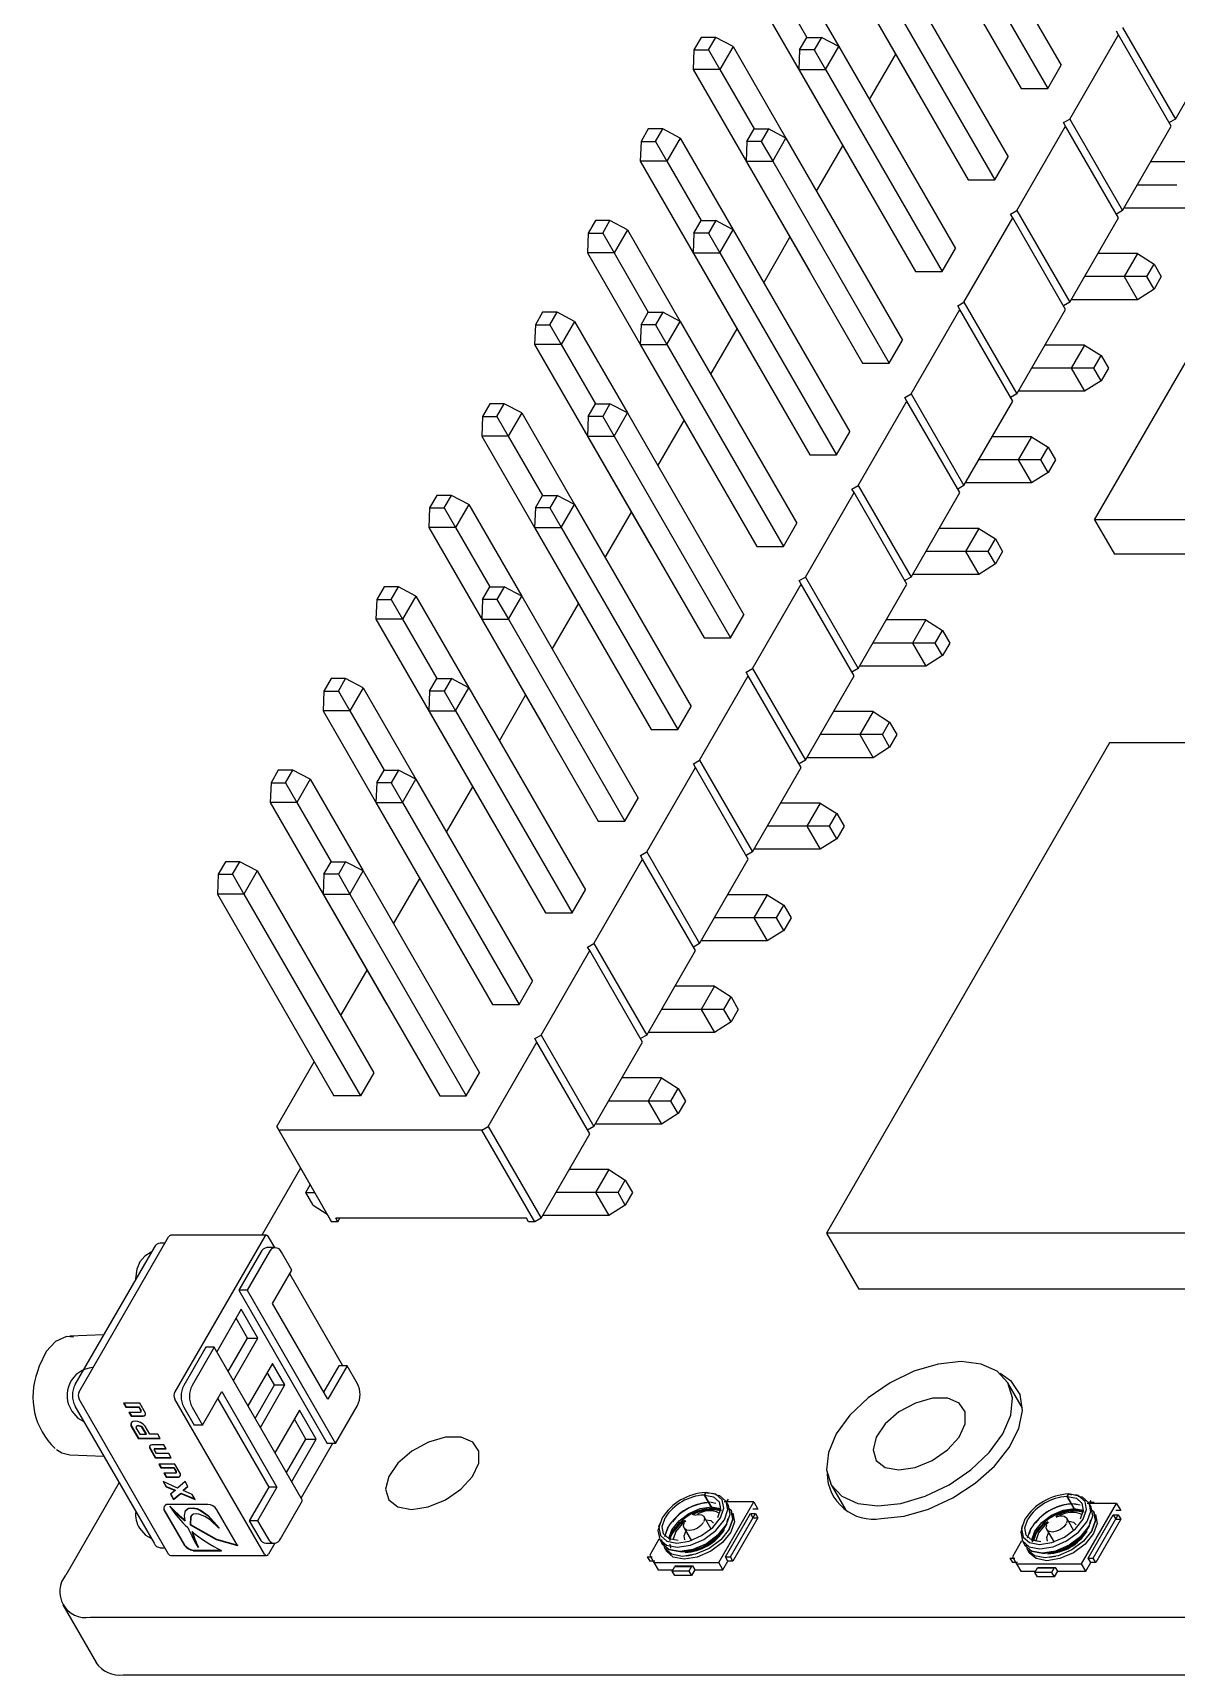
# Model space of a CAD drawing. Header units: millimetres. Extents: x 2 to 1109, y 2 to 430.
# Drawn here: x 425.06 to 447.48, y 137.77 to 169.97 of the extents above; entities that cross this region are included whole.
import ezdxf

# ---------------------------------------------------------------- set-up
doc = ezdxf.new("R2010")
doc.units = ezdxf.units.MM
doc.header["$LTSCALE"] = 0.5
doc.layers.add('几何体', color=7, linetype='Continuous')

msp = doc.modelspace()

# ---------------------------------------------------------------- linework, layer by layer
at = {"layer": '几何体'}
for p, q in [((442.943, 173.296), (445.229, 169.336)), ((440.085, 172.844), (442.371, 168.884)), ((442.159, 172.844), (444.445, 168.884)), ((442.681, 172.844), (444.967, 168.884)), ((439.832, 171.5), (440.869, 169.704)), ((441.906, 171.5), (444.192, 167.54)), ((439.048, 171.048), (441.334, 167.088)), ((439.571, 171.048), (440.242, 169.884)), ((441.122, 171.048), (443.408, 167.088)), ((441.645, 171.048), (443.931, 167.088)), ((446.433, 170.079), (447.47, 168.283)), ((438.169, 169.884), (438.026, 169.637)), ((438.453, 169.884), (438.169, 169.884)), ((438.311, 169.637), (438.453, 169.884)), ((438.795, 169.704), (438.453, 169.884)), ((440.1, 169.637), (440.243, 169.884)), ((440.243, 169.884), (440.527, 169.884)), ((440.527, 169.884), (440.385, 169.637)), ((440.869, 169.704), (440.527, 169.884)), ((445.396, 168.283), (446.351, 169.937)), ((446.351, 169.937), (446.311, 170.008)), ((447.388, 168.141), (446.351, 169.937)), ((447.47, 168.283), (448.425, 169.937)), ((438.026, 169.637), (438.011, 169.251)), ((438.026, 169.637), (438.311, 169.637)), ((438.311, 169.637), (438.534, 169.251)), ((438.795, 169.704), (438.534, 169.251)), ((438.795, 169.704), (439.832, 167.908)), ((440.1, 169.637), (440.085, 169.251)), ((440.385, 169.637), (440.1, 169.637)), ((440.385, 169.637), (440.608, 169.251)), ((440.608, 169.251), (440.869, 169.704)), ((440.869, 169.704), (443.155, 165.744)), ((441.469, 168.665), (441.983, 169.556)), ((445.885, 160.421), (451.191, 169.614)), ((438.534, 169.251), (438.011, 169.251)), ((438.011, 169.251), (440.297, 165.292)), ((438.534, 169.251), (439.206, 168.088)), ((440.085, 169.251), (442.371, 165.292)), ((440.085, 169.251), (440.608, 169.251)), ((440.608, 169.251), (442.894, 165.292)), ((444.967, 168.884), (445.229, 169.336)), ((442.371, 168.884), (442.371, 168.884)), ((444.445, 168.884), (444.967, 168.884)), ((444.359, 166.487), (445.315, 168.141)), ((445.274, 168.212), (445.396, 168.283)), ((445.315, 168.141), (445.274, 168.212)), ((446.351, 166.345), (445.315, 168.141)), ((445.396, 168.283), (446.433, 166.487)), ((446.433, 166.487), (447.388, 168.141)), ((447.47, 168.283), (447.347, 168.212)), ((436.989, 167.841), (436.974, 167.455)), ((437.132, 168.088), (436.989, 167.841)), ((436.989, 167.841), (437.274, 167.841)), ((437.417, 168.088), (437.132, 168.088)), ((437.274, 167.841), (437.417, 168.088)), ((437.274, 167.841), (437.497, 167.455)), ((437.758, 167.908), (437.417, 168.088)), ((437.758, 167.908), (437.497, 167.455)), ((437.758, 167.908), (438.795, 166.112)), ((439.063, 167.841), (439.048, 167.455)), ((439.063, 167.841), (439.206, 168.088)), ((439.348, 167.841), (439.063, 167.841)), ((439.206, 168.088), (439.491, 168.088)), ((439.491, 168.088), (439.348, 167.841)), ((439.348, 167.841), (439.571, 167.455)), ((439.832, 167.908), (439.491, 168.088)), ((439.571, 167.455), (439.832, 167.908)), ((439.832, 167.908), (442.118, 163.948)), ((437.497, 167.455), (436.974, 167.455)), ((436.974, 167.455), (439.26, 163.496)), ((437.497, 167.455), (438.169, 166.292)), ((439.048, 167.455), (441.334, 163.496)), ((439.048, 167.455), (439.571, 167.455)), ((439.571, 167.455), (441.857, 163.496)), ((440.432, 166.869), (440.946, 167.76)), ((443.931, 167.088), (444.192, 167.54)), ((447.76, 167.441), (446.984, 167.441)), ((441.334, 167.088), (441.334, 167.088)), ((443.408, 167.088), (443.931, 167.088)), ((447.499, 166.989), (446.723, 166.989)), ((444.237, 166.416), (444.359, 166.487)), ((444.359, 166.487), (445.396, 164.691)), ((446.433, 166.487), (446.311, 166.416)), ((447.76, 166.536), (446.462, 166.536)), ((436.095, 166.292), (435.953, 166.045)), ((436.38, 166.292), (436.095, 166.292)), ((436.237, 166.045), (436.38, 166.292)), ((436.721, 166.112), (436.38, 166.292)), ((438.027, 166.045), (438.169, 166.292)), ((438.169, 166.292), (438.454, 166.292)), ((438.454, 166.292), (438.311, 166.045)), ((438.795, 166.112), (438.454, 166.292)), ((443.322, 164.691), (444.278, 166.345)), ((444.278, 166.345), (444.237, 166.416)), ((445.315, 164.549), (444.278, 166.345)), ((445.396, 164.691), (446.351, 166.345)), ((435.953, 166.045), (435.938, 165.659)), ((435.953, 166.045), (436.237, 166.045)), ((436.237, 166.045), (436.46, 165.659)), ((436.721, 166.112), (436.46, 165.659)), ((436.721, 166.112), (437.758, 164.316)), ((438.027, 166.045), (438.012, 165.659)), ((438.311, 166.045), (438.027, 166.045)), ((438.311, 166.045), (438.534, 165.659)), ((438.534, 165.659), (438.795, 166.112)), ((438.795, 166.112), (441.081, 162.152)), ((439.395, 165.073), (439.909, 165.964)), ((436.46, 165.659), (435.938, 165.659)), ((435.938, 165.659), (438.223, 161.7)), ((436.46, 165.659), (437.132, 164.496)), ((438.012, 165.659), (440.297, 161.7)), ((438.012, 165.659), (438.534, 165.659)), ((438.534, 165.659), (440.82, 161.7)), ((442.894, 165.292), (443.155, 165.744)), ((446.723, 165.645), (445.947, 165.645)), ((446.723, 165.645), (446.462, 165.193)), ((446.723, 165.645), (447.05, 165.439)), ((440.297, 165.292), (440.297, 165.292)), ((442.371, 165.292), (442.894, 165.292)), ((446.907, 165.193), (447.05, 165.439)), ((447.05, 165.439), (447.192, 165.193)), ((446.462, 165.193), (445.686, 165.193)), ((446.462, 165.193), (446.723, 164.74)), ((446.907, 165.193), (446.462, 165.193)), ((447.05, 164.946), (446.723, 164.74)), ((447.05, 164.946), (446.907, 165.193)), ((447.192, 165.193), (447.05, 164.946)), ((443.2, 164.62), (443.322, 164.691)), ((443.241, 164.549), (443.2, 164.62)), ((443.322, 164.691), (444.359, 162.895)), ((445.396, 164.691), (445.274, 164.62)), ((446.723, 164.74), (445.425, 164.74)), ((434.916, 164.249), (434.901, 163.863)), ((435.058, 164.496), (434.916, 164.249)), ((434.916, 164.249), (435.201, 164.249)), ((435.343, 164.496), (435.058, 164.496)), ((435.201, 164.249), (435.343, 164.496)), ((435.201, 164.249), (435.423, 163.863)), ((435.685, 164.316), (435.343, 164.496)), ((435.685, 164.316), (435.423, 163.863)), ((435.685, 164.316), (436.721, 162.52)), ((436.99, 164.249), (436.975, 163.863)), ((436.99, 164.249), (437.132, 164.496)), ((437.275, 164.249), (436.99, 164.249)), ((437.132, 164.496), (437.417, 164.496)), ((437.417, 164.496), (437.275, 164.249)), ((437.275, 164.249), (437.497, 163.863)), ((437.759, 164.316), (437.417, 164.496)), ((437.497, 163.863), (437.759, 164.316)), ((437.759, 164.316), (440.044, 160.356)), ((442.286, 162.895), (443.241, 164.549)), ((444.278, 162.753), (443.241, 164.549)), ((444.359, 162.895), (445.315, 164.549)), ((438.358, 163.277), (438.872, 164.167)), ((441.857, 163.496), (442.118, 163.948)), ((435.423, 163.863), (434.901, 163.863)), ((434.901, 163.863), (437.187, 159.904)), ((435.423, 163.863), (436.095, 162.699)), ((436.975, 163.863), (439.261, 159.904)), ((436.975, 163.863), (437.497, 163.863)), ((437.497, 163.863), (439.783, 159.904)), ((445.686, 163.849), (444.91, 163.849)), ((445.686, 163.849), (445.425, 163.397)), ((445.686, 163.849), (446.013, 163.643)), ((445.87, 163.397), (446.013, 163.643)), ((446.013, 163.643), (446.155, 163.397)), ((439.261, 163.496), (439.26, 163.496)), ((441.334, 163.496), (441.857, 163.496)), ((445.425, 163.397), (444.649, 163.397)), ((445.425, 163.397), (445.686, 162.944)), ((445.87, 163.397), (445.425, 163.397)), ((446.013, 163.15), (445.87, 163.397)), ((446.155, 163.397), (446.013, 163.15)), ((445.686, 162.944), (444.388, 162.944)), ((446.013, 163.15), (445.686, 162.944)), ((434.021, 162.7), (433.879, 162.453)), ((434.306, 162.7), (434.021, 162.7)), ((434.164, 162.453), (434.306, 162.7)), ((434.648, 162.52), (434.306, 162.7)), ((435.953, 162.453), (436.095, 162.7)), ((436.095, 162.7), (436.38, 162.7)), ((436.38, 162.7), (436.238, 162.453)), ((436.722, 162.52), (436.38, 162.7)), ((441.249, 161.099), (442.204, 162.753)), ((442.163, 162.824), (442.286, 162.895)), ((442.204, 162.753), (442.163, 162.824)), ((443.241, 160.957), (442.204, 162.753)), ((442.286, 162.895), (443.322, 161.099)), ((443.322, 161.099), (444.278, 162.753)), ((444.359, 162.895), (444.237, 162.824)), ((433.879, 162.453), (433.864, 162.067)), ((433.879, 162.453), (434.164, 162.453)), ((434.164, 162.453), (434.386, 162.067)), ((434.648, 162.52), (434.386, 162.067)), ((434.648, 162.52), (435.684, 160.724)), ((435.953, 162.453), (435.938, 162.067)), ((436.238, 162.453), (435.953, 162.453)), ((436.238, 162.453), (436.46, 162.067)), ((436.46, 162.067), (436.722, 162.52)), ((436.722, 162.52), (439.008, 158.56)), ((437.321, 161.481), (437.836, 162.371)), ((434.386, 162.067), (433.864, 162.067)), ((433.864, 162.067), (436.15, 158.107)), ((434.386, 162.067), (435.058, 160.903)), ((435.938, 162.067), (438.224, 158.107)), ((435.938, 162.067), (436.46, 162.067)), ((436.46, 162.067), (438.746, 158.107)), ((440.82, 161.7), (441.081, 162.152)), ((444.649, 162.053), (443.874, 162.053)), ((444.649, 162.053), (444.388, 161.601)), ((444.649, 162.053), (444.976, 161.847)), ((438.224, 161.7), (438.223, 161.7)), ((440.297, 161.7), (440.82, 161.7)), ((444.833, 161.601), (444.976, 161.847)), ((444.976, 161.847), (445.118, 161.601)), ((444.388, 161.601), (443.612, 161.601)), ((444.388, 161.601), (444.649, 161.148)), ((444.833, 161.601), (444.388, 161.601)), ((444.976, 161.354), (444.649, 161.148)), ((444.976, 161.354), (444.833, 161.601)), ((445.118, 161.601), (444.976, 161.354)), ((441.126, 161.028), (441.249, 161.099)), ((441.167, 160.957), (441.126, 161.028)), ((441.249, 161.099), (442.286, 159.302)), ((443.322, 161.099), (443.2, 161.028)), ((444.649, 161.148), (443.351, 161.148)), ((432.984, 160.904), (432.842, 160.657)), ((433.269, 160.904), (432.984, 160.904)), ((433.127, 160.657), (433.269, 160.904)), ((433.611, 160.724), (433.269, 160.904)), ((433.611, 160.724), (433.35, 160.271)), ((433.611, 160.724), (434.648, 158.928)), ((434.916, 160.657), (435.058, 160.904)), ((435.058, 160.904), (435.343, 160.904)), ((435.343, 160.904), (435.201, 160.657)), ((435.685, 160.724), (435.343, 160.904)), ((435.424, 160.271), (435.685, 160.724)), ((435.685, 160.724), (437.971, 156.764)), ((440.212, 159.302), (441.167, 160.957)), ((442.204, 159.161), (441.167, 160.957)), ((442.286, 159.302), (443.241, 160.957)), ((432.842, 160.657), (432.827, 160.271)), ((432.842, 160.657), (433.127, 160.657)), ((433.127, 160.657), (433.35, 160.271)), ((434.916, 160.657), (434.901, 160.271)), ((435.201, 160.657), (434.916, 160.657)), ((435.201, 160.657), (435.424, 160.271)), ((436.285, 159.685), (436.799, 160.575)), ((455.275, 160.421), (445.885, 160.421)), ((445.885, 160.421), (446.273, 159.749)), ((433.35, 160.271), (432.827, 160.271)), ((432.827, 160.271), (435.113, 156.311)), ((433.35, 160.271), (434.021, 159.107)), ((434.901, 160.271), (437.187, 156.311)), ((434.901, 160.271), (435.424, 160.271)), ((435.424, 160.271), (437.71, 156.311)), ((439.783, 159.904), (440.044, 160.356)), ((443.612, 160.257), (442.837, 160.257)), ((443.612, 160.257), (443.351, 159.805)), ((443.612, 160.257), (443.939, 160.051)), ((443.797, 159.805), (443.939, 160.051)), ((443.939, 160.051), (444.081, 159.805)), ((437.187, 159.904), (437.187, 159.904)), ((439.261, 159.904), (439.783, 159.904)), ((443.351, 159.805), (442.575, 159.805)), ((443.351, 159.805), (443.612, 159.352)), ((443.797, 159.805), (443.351, 159.805)), ((443.939, 159.558), (443.797, 159.805)), ((444.081, 159.805), (443.939, 159.558)), ((455.663, 159.749), (446.273, 159.749)), ((443.939, 159.558), (443.612, 159.352)), ((431.948, 159.108), (431.805, 158.861)), ((432.232, 159.108), (431.948, 159.108)), ((432.09, 158.861), (432.232, 159.108)), ((432.574, 158.928), (432.232, 159.108)), ((433.879, 158.861), (434.022, 159.108)), ((434.022, 159.108), (434.306, 159.108)), ((434.306, 159.108), (434.164, 158.861)), ((434.648, 158.928), (434.306, 159.108)), ((439.175, 157.506), (440.13, 159.161)), ((440.089, 159.232), (440.212, 159.302)), ((440.13, 159.161), (440.089, 159.232)), ((441.167, 157.365), (440.13, 159.161)), ((440.212, 159.302), (441.249, 157.506)), ((441.249, 157.506), (442.204, 159.161)), ((442.286, 159.302), (442.163, 159.232)), ((443.612, 159.352), (442.314, 159.352)), ((431.805, 158.861), (431.79, 158.475)), ((431.805, 158.861), (432.09, 158.861)), ((432.09, 158.861), (432.313, 158.475)), ((432.574, 158.928), (432.313, 158.475)), ((432.574, 158.928), (433.611, 157.132)), ((433.879, 158.861), (433.864, 158.475)), ((434.164, 158.861), (433.879, 158.861)), ((434.164, 158.861), (434.387, 158.475)), ((434.387, 158.475), (434.648, 158.928)), ((434.648, 158.928), (436.934, 154.968)), ((435.248, 157.889), (435.762, 158.779)), ((432.313, 158.475), (431.79, 158.475)), ((431.79, 158.475), (434.076, 154.515)), ((432.313, 158.475), (432.985, 157.311)), ((433.864, 158.475), (436.15, 154.515)), ((433.864, 158.475), (434.387, 158.475)), ((434.387, 158.475), (436.673, 154.515)), ((438.746, 158.107), (439.008, 158.56)), ((442.576, 158.461), (441.8, 158.461)), ((442.576, 158.461), (442.314, 158.008)), ((442.576, 158.461), (442.902, 158.255)), ((442.76, 158.008), (442.902, 158.255)), ((442.902, 158.255), (443.045, 158.008)), ((436.15, 158.107), (436.15, 158.107)), ((438.224, 158.107), (438.746, 158.107)), ((442.314, 158.008), (441.539, 158.008)), ((442.314, 158.008), (442.576, 157.556)), ((442.76, 158.008), (442.314, 158.008)), ((442.902, 157.762), (442.76, 158.008)), ((443.045, 158.008), (442.902, 157.762)), ((439.053, 157.436), (439.175, 157.506)), ((439.175, 157.506), (440.212, 155.71)), ((441.249, 157.506), (441.126, 157.436)), ((442.576, 157.556), (441.277, 157.556)), ((442.902, 157.762), (442.576, 157.556)), ((430.911, 157.312), (430.768, 157.065)), ((431.196, 157.312), (430.911, 157.312)), ((431.053, 157.065), (431.196, 157.312)), ((431.537, 157.132), (431.196, 157.312)), ((432.842, 157.065), (432.985, 157.312)), ((432.985, 157.312), (433.27, 157.312)), ((433.27, 157.312), (433.127, 157.065)), ((433.611, 157.132), (433.27, 157.312)), ((438.138, 155.71), (439.093, 157.365)), ((439.093, 157.365), (439.053, 157.436)), ((440.13, 155.569), (439.093, 157.365)), ((440.212, 155.71), (441.167, 157.365)), ((430.768, 157.065), (430.753, 156.679)), ((430.768, 157.065), (431.053, 157.065)), ((431.053, 157.065), (431.276, 156.679)), ((431.537, 157.132), (431.276, 156.679)), ((431.537, 157.132), (432.574, 155.336)), ((432.842, 157.065), (432.827, 156.679)), ((433.127, 157.065), (432.842, 157.065)), ((433.127, 157.065), (433.35, 156.679)), ((433.35, 156.679), (433.611, 157.132)), ((433.611, 157.132), (435.897, 153.172)), ((434.211, 156.093), (434.725, 156.983)), ((431.276, 156.679), (430.753, 156.679)), ((430.753, 156.679), (433.039, 152.719)), ((431.276, 156.679), (431.948, 155.515)), ((432.827, 156.679), (435.113, 152.719)), ((432.827, 156.679), (433.35, 156.679)), ((433.35, 156.679), (435.636, 152.719)), ((437.71, 156.311), (437.971, 156.764)), ((441.539, 156.665), (440.763, 156.665)), ((441.539, 156.665), (441.277, 156.212)), ((441.539, 156.665), (441.865, 156.459)), ((435.113, 156.311), (435.113, 156.311)), ((437.187, 156.311), (437.71, 156.311)), ((441.277, 156.212), (440.502, 156.212)), ((441.277, 156.212), (441.539, 155.76)), ((441.723, 156.212), (441.277, 156.212)), ((441.723, 156.212), (441.865, 156.459)), ((441.865, 155.966), (441.723, 156.212)), ((441.865, 156.459), (442.008, 156.212)), ((442.008, 156.212), (441.865, 155.966)), ((446.177, 156.053), (440.626, 146.436)), ((441.865, 155.966), (441.539, 155.76)), ((455.649, 156.053), (446.177, 156.053)), ((437.101, 153.914), (438.057, 155.569)), ((438.016, 155.64), (438.138, 155.71)), ((438.057, 155.569), (438.016, 155.64)), ((439.093, 153.773), (438.057, 155.569)), ((438.138, 155.71), (439.175, 153.914)), ((439.175, 153.914), (440.13, 155.569)), ((440.212, 155.71), (440.089, 155.64)), ((441.539, 155.76), (440.241, 155.76)), ((429.732, 155.269), (429.716, 154.883)), ((429.874, 155.516), (429.732, 155.269)), ((429.732, 155.269), (430.016, 155.269)), ((430.159, 155.516), (429.874, 155.516)), ((430.016, 155.269), (430.159, 155.516)), ((430.016, 155.269), (430.239, 154.883)), ((430.5, 155.336), (430.159, 155.516)), ((430.5, 155.336), (430.239, 154.883)), ((430.5, 155.336), (431.537, 153.54)), ((431.806, 155.269), (431.79, 154.883)), ((431.806, 155.269), (431.948, 155.516)), ((432.09, 155.269), (431.806, 155.269)), ((431.948, 155.516), (432.233, 155.516)), ((432.233, 155.516), (432.09, 155.269)), ((432.09, 155.269), (432.313, 154.883)), ((432.574, 155.336), (432.233, 155.516)), ((432.313, 154.883), (432.574, 155.336)), ((432.574, 155.336), (434.86, 151.376)), ((433.174, 154.297), (433.688, 155.187)), ((436.673, 154.515), (436.934, 154.968)), ((430.239, 154.883), (429.716, 154.883)), ((429.716, 154.883), (432.002, 150.923)), ((430.239, 154.883), (430.911, 153.719)), ((431.79, 154.883), (434.076, 150.923)), ((431.79, 154.883), (432.313, 154.883)), ((432.313, 154.883), (434.599, 150.923)), ((440.502, 154.869), (439.726, 154.869)), ((440.502, 154.869), (440.241, 154.416)), ((440.502, 154.869), (440.829, 154.663)), ((440.686, 154.416), (440.829, 154.663)), ((440.829, 154.663), (440.971, 154.416)), ((434.076, 154.515), (434.076, 154.515)), ((436.15, 154.515), (436.673, 154.515)), ((440.241, 154.416), (439.465, 154.416)), ((440.241, 154.416), (440.502, 153.964)), ((440.686, 154.416), (440.241, 154.416)), ((440.829, 154.17), (440.686, 154.416)), ((440.971, 154.416), (440.829, 154.17)), ((440.502, 153.964), (439.204, 153.964)), ((440.829, 154.17), (440.502, 153.964)), ((428.837, 153.719), (428.695, 153.473)), ((429.122, 153.719), (428.837, 153.719)), ((428.979, 153.473), (429.122, 153.719)), ((429.463, 153.54), (429.122, 153.719)), ((430.769, 153.473), (430.911, 153.719)), ((430.911, 153.719), (431.196, 153.719)), ((431.196, 153.719), (431.054, 153.473)), ((431.537, 153.54), (431.196, 153.719)), ((436.065, 152.118), (437.02, 153.773)), ((436.979, 153.844), (437.101, 153.914)), ((437.02, 153.773), (436.979, 153.844)), ((438.057, 151.977), (437.02, 153.773)), ((437.101, 153.914), (438.138, 152.118)), ((438.138, 152.118), (439.093, 153.773)), ((439.175, 153.914), (439.053, 153.844)), ((428.695, 153.473), (428.68, 153.087)), ((428.695, 153.473), (428.979, 153.473)), ((428.979, 153.473), (429.202, 153.087)), ((429.463, 153.54), (429.202, 153.087)), ((429.463, 153.54), (431.749, 149.58)), ((430.769, 153.473), (430.754, 153.087)), ((431.054, 153.473), (430.769, 153.473)), ((431.054, 153.473), (431.276, 153.087)), ((431.276, 153.087), (431.537, 153.54)), ((431.537, 153.54), (433.823, 149.58)), ((432.137, 152.501), (432.651, 153.391)), ((429.202, 153.087), (428.68, 153.087)), ((428.68, 153.087), (430.966, 149.127)), ((429.202, 153.087), (431.488, 149.127)), ((430.754, 153.087), (433.04, 149.127)), ((430.754, 153.087), (431.276, 153.087)), ((431.276, 153.087), (433.562, 149.127)), ((435.636, 152.719), (435.897, 153.172)), ((439.465, 153.073), (438.689, 153.073)), ((439.465, 153.073), (439.204, 152.62)), ((439.465, 153.073), (439.792, 152.867)), ((433.04, 152.719), (433.039, 152.719)), ((435.113, 152.719), (435.636, 152.719)), ((439.649, 152.62), (439.792, 152.867)), ((439.792, 152.867), (439.934, 152.62)), ((439.204, 152.62), (438.428, 152.62)), ((439.204, 152.62), (439.465, 152.168)), ((439.649, 152.62), (439.204, 152.62)), ((439.792, 152.374), (439.465, 152.168)), ((439.792, 152.374), (439.649, 152.62)), ((439.934, 152.62), (439.792, 152.374)), ((435.942, 152.048), (436.065, 152.118)), ((435.983, 151.977), (435.942, 152.048)), ((436.065, 152.118), (437.101, 150.322)), ((438.138, 152.118), (438.016, 152.048)), ((439.465, 152.168), (438.167, 152.168)), ((435.028, 150.322), (435.983, 151.977)), ((437.02, 150.181), (435.983, 151.977)), ((437.101, 150.322), (438.057, 151.977)), ((431.1, 150.704), (431.615, 151.595)), ((434.599, 150.923), (434.86, 151.376)), ((438.428, 151.277), (437.653, 151.277)), ((438.428, 151.277), (438.167, 150.824)), ((438.428, 151.277), (438.755, 151.071)), ((438.612, 150.824), (438.755, 151.071)), ((438.755, 151.071), (438.897, 150.824)), ((432.003, 150.923), (432.002, 150.923)), ((434.076, 150.923), (434.599, 150.923)), ((438.167, 150.824), (437.391, 150.824)), ((438.167, 150.824), (438.428, 150.372)), ((438.612, 150.824), (438.167, 150.824)), ((438.755, 150.578), (438.612, 150.824)), ((438.897, 150.824), (438.755, 150.578)), ((438.755, 150.578), (438.428, 150.372)), ((433.991, 148.526), (434.946, 150.181)), ((434.905, 150.252), (435.028, 150.322)), ((434.946, 150.181), (434.905, 150.252)), ((435.983, 148.385), (434.946, 150.181)), ((435.028, 150.322), (436.065, 148.526)), ((436.065, 148.526), (437.02, 150.181)), ((437.101, 150.322), (436.979, 150.252)), ((438.428, 150.372), (437.13, 150.372)), ((429.843, 148.526), (430.578, 149.799)), ((431.749, 149.58), (431.488, 149.127)), ((433.562, 149.127), (433.823, 149.58)), ((437.391, 149.481), (436.616, 149.481)), ((437.391, 149.481), (437.13, 149.028)), ((437.391, 149.481), (437.718, 149.275)), ((431.488, 149.127), (430.966, 149.127)), ((433.04, 149.127), (433.562, 149.127)), ((437.576, 149.028), (437.718, 149.275)), ((437.718, 149.275), (437.86, 149.028)), ((437.13, 149.028), (436.354, 149.028)), ((437.13, 149.028), (437.391, 148.576)), ((437.576, 149.028), (437.13, 149.028)), ((437.718, 148.782), (437.391, 148.576)), ((437.718, 148.782), (437.576, 149.028)), ((437.86, 149.028), (437.718, 148.782)), ((429.843, 148.526), (429.884, 148.455)), ((430.88, 146.73), (429.843, 148.526)), ((433.868, 148.455), (429.884, 148.455)), ((429.884, 148.455), (430.921, 146.659)), ((433.868, 148.455), (433.991, 148.526)), ((434.905, 146.659), (433.868, 148.455)), ((433.991, 148.526), (435.028, 146.73)), ((436.065, 148.526), (435.942, 148.455)), ((437.391, 148.576), (436.093, 148.576)), ((435.028, 146.73), (435.983, 148.385)), ((430.312, 147.713), (429.551, 146.395)), ((436.355, 147.685), (435.579, 147.685)), ((436.355, 147.685), (436.093, 147.232)), ((436.355, 147.685), (436.681, 147.479)), ((430.415, 147.232), (430.502, 147.384)), ((430.557, 146.986), (430.415, 147.232)), ((430.415, 147.232), (430.59, 147.232)), ((436.093, 147.232), (435.318, 147.232)), ((436.093, 147.232), (436.355, 146.78)), ((436.539, 147.232), (436.093, 147.232)), ((436.539, 147.232), (436.681, 147.479)), ((436.681, 146.986), (436.539, 147.232)), ((436.681, 147.479), (436.824, 147.232)), ((436.824, 147.232), (436.681, 146.986)), ((430.557, 146.986), (430.833, 146.812)), ((436.681, 146.986), (436.355, 146.78)), ((430.921, 146.659), (430.88, 146.73)), ((431.043, 146.659), (430.921, 146.659)), ((434.742, 146.73), (431.002, 146.73)), ((431.043, 146.659), (431.002, 146.73)), ((431.043, 146.659), (431.084, 146.73)), ((434.783, 146.659), (434.742, 146.73)), ((434.905, 146.659), (434.783, 146.659)), ((435.028, 146.73), (434.905, 146.659)), ((436.355, 146.78), (435.056, 146.78)), ((425.969, 143.326), (427.724, 146.366)), ((427.652, 146.242), (427.561, 146.242)), ((429.643, 146.395), (427.765, 146.395)), ((429.602, 146.366), (427.847, 143.326)), ((429.807, 146.154), (429.684, 146.366)), ((450.098, 146.436), (440.626, 146.436)), ((440.626, 146.436), (441.259, 145.34)), ((427.438, 146.154), (425.887, 143.467)), ((429.531, 146.066), (429.098, 145.316)), ((429.694, 146.066), (429.261, 145.316)), ((429.816, 146.154), (429.653, 146.154)), ((430.143, 145.712), (429.939, 146.066)), ((429.763, 145.055), (430.143, 145.712)), ((431.143, 143.838), (430.102, 145.641)), ((429.098, 145.316), (430.833, 142.311)), ((429.261, 145.316), (429.098, 145.316)), ((429.261, 145.316), (430.996, 142.311)), ((450.73, 145.34), (441.259, 145.34)), ((429.149, 144.945), (428.667, 144.111)), ((429.476, 144.379), (429.149, 144.945)), ((430.845, 143.181), (429.763, 145.055)), ((429.271, 144.379), (429.047, 144.768)), ((426.452, 144.445), (425.786, 144.417)), ((428.892, 143.722), (429.271, 144.379)), ((428.994, 143.545), (429.476, 144.379)), ((429.271, 144.379), (429.476, 144.379)), ((428.453, 144.199), (428.02, 143.449)), ((428.616, 144.199), (428.184, 143.449)), ((428.616, 144.199), (428.453, 144.199)), ((430.351, 141.194), (428.616, 144.199)), ((429.761, 143.884), (429.28, 143.05)), ((429.802, 143.46), (429.659, 143.707)), ((430.006, 143.46), (429.761, 143.884)), ((431.061, 143.838), (430.763, 143.322)), ((431.225, 143.838), (430.845, 143.181)), ((431.225, 143.838), (431.061, 143.838)), ((431.429, 143.485), (431.225, 143.838)), ((428.388, 142.672), (428.767, 143.329)), ((428.767, 143.329), (429.849, 141.455)), ((429.423, 142.802), (429.802, 143.46)), ((429.525, 142.626), (430.006, 143.46)), ((429.802, 143.46), (430.006, 143.46)), ((444.471, 143.007), (444.184, 143.504)), ((425.887, 143.043), (427.438, 140.356)), ((427.724, 140.144), (425.969, 143.184)), ((427.157, 143.102), (426.842, 143.102)), ((426.842, 143.102), (426.887, 143.024)), ((426.85, 143.102), (426.891, 143.031)), ((426.891, 143.031), (426.887, 143.024)), ((426.887, 143.024), (427.138, 143.024)), ((426.891, 143.031), (427.142, 143.031)), ((427.142, 143.031), (427.138, 143.024)), ((427.138, 143.024), (427.181, 142.949)), ((427.142, 143.031), (427.185, 142.956)), ((427.268, 142.909), (427.157, 143.102)), ((429.602, 140.144), (427.847, 143.184)), ((428.02, 143.025), (428.224, 142.672)), ((428.184, 143.025), (428.388, 142.672)), ((428.686, 143.188), (429.686, 141.455)), ((430.996, 142.311), (431.429, 143.06)), ((426.946, 142.923), (426.99, 142.846)), ((427.157, 142.923), (426.946, 142.923)), ((426.954, 142.923), (426.994, 142.853)), ((426.988, 142.665), (426.984, 142.658)), ((426.984, 142.658), (427.126, 142.412)), ((426.988, 142.665), (427.131, 142.419)), ((426.994, 142.853), (426.99, 142.846)), ((426.99, 142.846), (427.227, 142.846)), ((426.994, 142.853), (427.231, 142.853)), ((427.18, 142.933), (427.184, 142.94)), ((427.185, 142.956), (427.181, 142.949)), ((427.231, 142.853), (427.227, 142.846)), ((428.388, 142.672), (428.224, 142.672)), ((430.292, 142.965), (429.81, 142.131)), ((430.414, 142.399), (430.19, 142.788)), ((430.619, 142.399), (430.292, 142.965)), ((427.082, 142.623), (427.157, 142.493)), ((427.09, 142.647), (427.086, 142.64)), ((427.131, 142.419), (427.126, 142.412)), ((427.126, 142.412), (427.556, 142.412)), ((427.131, 142.419), (427.552, 142.419)), ((427.157, 142.493), (427.283, 142.493)), ((427.209, 142.63), (427.205, 142.623)), ((427.283, 142.493), (427.205, 142.623)), ((427.287, 142.5), (427.209, 142.63)), ((427.358, 142.493), (427.264, 142.655)), ((427.287, 142.5), (427.283, 142.493)), ((427.509, 142.493), (427.358, 142.493)), ((427.556, 142.412), (427.509, 142.493)), ((430.035, 141.742), (430.414, 142.399)), ((430.137, 141.565), (430.619, 142.399)), ((430.414, 142.399), (430.619, 142.399)), ((425.786, 142.093), (426.452, 142.065)), ((427.352, 142.233), (427.348, 142.226)), ((427.348, 142.226), (427.461, 142.03)), ((427.352, 142.233), (427.465, 142.037)), ((427.627, 142.288), (427.394, 142.288)), ((427.484, 142.114), (427.437, 142.195)), ((427.443, 142.209), (427.439, 142.201)), ((427.459, 142.216), (427.455, 142.209)), ((427.455, 142.209), (427.673, 142.209)), ((427.459, 142.216), (427.668, 142.216)), ((427.465, 142.037), (427.461, 142.03)), ((427.461, 142.03), (427.776, 142.03)), ((427.465, 142.037), (427.772, 142.037)), ((427.728, 142.114), (427.484, 142.114)), ((427.673, 142.209), (427.627, 142.288)), ((427.776, 142.03), (427.728, 142.114)), ((430.935, 142.311), (430.321, 141.247)), ((430.996, 142.311), (430.833, 142.311)), ((427.845, 141.91), (427.53, 141.91)), ((427.53, 141.91), (427.574, 141.835)), ((427.538, 141.91), (427.578, 141.842)), ((427.578, 141.842), (427.574, 141.835)), ((427.574, 141.835), (427.824, 141.835)), ((427.578, 141.842), (427.828, 141.842)), ((427.853, 141.731), (427.633, 141.731)), ((427.633, 141.731), (427.678, 141.653)), ((427.642, 141.731), (427.682, 141.66)), ((427.828, 141.842), (427.824, 141.835)), ((427.824, 141.835), (427.874, 141.748)), ((427.828, 141.842), (427.878, 141.755)), ((427.957, 141.716), (427.845, 141.91)), ((427.872, 141.74), (427.876, 141.747)), ((427.878, 141.755), (427.874, 141.748)), ((426.751, 141.546), (425.705, 139.732)), ((427.899, 141.44), (427.614, 141.567)), ((427.614, 141.567), (427.674, 141.463)), ((427.625, 141.562), (427.678, 141.47)), ((427.678, 141.47), (427.674, 141.463)), ((427.674, 141.463), (427.853, 141.388)), ((427.682, 141.66), (427.678, 141.653)), ((427.678, 141.653), (427.915, 141.653)), ((427.678, 141.47), (427.857, 141.395)), ((427.682, 141.66), (427.919, 141.66)), ((427.853, 141.388), (427.758, 141.318)), ((427.857, 141.395), (427.853, 141.388)), ((428.046, 141.567), (427.899, 141.44)), ((427.919, 141.66), (427.915, 141.653)), ((428.007, 141.388), (428.102, 141.471)), ((428.011, 141.395), (428.007, 141.388)), ((428.188, 141.312), (428.007, 141.388)), ((428.011, 141.395), (428.1, 141.473)), ((428.102, 141.471), (428.046, 141.567)), ((429.686, 141.455), (429.306, 140.798)), ((429.849, 141.455), (429.469, 140.798)), ((429.849, 141.455), (429.686, 141.455)), ((440.72, 141.504), (441.007, 141.007)), ((428.49, 141.116), (427.682, 141.116)), ((427.749, 141.086), (427.745, 141.079)), ((427.758, 141.318), (427.817, 141.216)), ((427.764, 141.322), (427.821, 141.223)), ((427.817, 141.216), (427.96, 141.335)), ((427.821, 141.223), (427.817, 141.216)), ((427.821, 141.223), (427.964, 141.342)), ((427.964, 141.342), (427.96, 141.335)), ((427.96, 141.335), (428.243, 141.216)), ((427.964, 141.342), (428.237, 141.227)), ((428.243, 141.216), (428.188, 141.312)), ((429.918, 140.444), (430.351, 141.194)), ((438.255, 141.351), (438.227, 141.302)), ((438.227, 141.302), (438.38, 141.037)), ((438.239, 141.302), (438.268, 141.351)), ((438.392, 141.037), (438.239, 141.302)), ((438.304, 141.337), (438.255, 141.351)), ((438.268, 141.351), (438.316, 141.337)), ((438.365, 141.161), (438.455, 141.143)), ((438.366, 141.16), (438.456, 141.142)), ((438.455, 141.32), (438.397, 141.335)), ((438.515, 139.98), (439.2, 141.168)), ((439.2, 141.168), (438.622, 141.168)), ((438.703, 141.097), (438.654, 141.182)), ((438.678, 141.182), (438.702, 141.224)), ((439.2, 141.168), (439.282, 141.026)), ((445.369, 141.323), (445.341, 141.273)), ((445.341, 141.273), (445.494, 141.008)), ((445.353, 141.273), (445.381, 141.323)), ((445.506, 141.008), (445.353, 141.273)), ((445.418, 141.309), (445.369, 141.323)), ((445.381, 141.323), (445.43, 141.309)), ((445.479, 141.132), (445.539, 141.12)), ((445.48, 141.131), (445.6, 141.107)), ((445.54, 141.119), (445.48, 141.131)), ((445.569, 141.291), (445.511, 141.307)), ((445.629, 139.951), (446.314, 141.139)), ((446.314, 141.139), (445.736, 141.139)), ((445.817, 141.068), (445.768, 141.153)), ((445.792, 141.153), (445.816, 141.195)), ((445.873, 141.153), (445.792, 141.153)), ((446.314, 141.139), (446.396, 140.997)), ((427.633, 141.02), (427.629, 141.013)), ((427.629, 141.013), (428.033, 140.312)), ((427.633, 141.02), (428.037, 140.319)), ((428.152, 140.726), (428.148, 140.719)), ((429.075, 140.312), (428.671, 141.013)), ((429.306, 140.798), (429.51, 140.444)), ((429.469, 140.798), (429.306, 140.798)), ((429.469, 140.798), (429.674, 140.444)), ((437.35, 140.731), (437.334, 140.673)), ((438.366, 140.63), (438.224, 140.877)), ((438.392, 141.037), (438.567, 141.001)), ((438.544, 141.01), (438.412, 141.037)), ((438.645, 140.093), (439.135, 140.941)), ((438.697, 140.844), (438.675, 140.781)), ((438.676, 140.78), (438.698, 140.843)), ((438.743, 140.093), (439.233, 140.941)), ((439.282, 140.856), (438.792, 140.008)), ((439.135, 140.941), (439.184, 140.856)), ((439.135, 140.941), (439.233, 140.941)), ((439.282, 141.026), (439.184, 141.026)), ((439.184, 140.856), (439.282, 140.856)), ((439.233, 140.941), (439.282, 140.856)), ((445.48, 140.601), (445.338, 140.848)), ((445.506, 141.008), (445.68, 140.973)), ((445.658, 140.981), (445.526, 141.008)), ((445.759, 140.064), (446.249, 140.913)), ((445.79, 140.752), (445.812, 140.814)), ((445.857, 140.064), (446.347, 140.913)), ((446.396, 140.828), (445.906, 139.979)), ((446.249, 140.913), (446.298, 140.828)), ((446.249, 140.913), (446.347, 140.913)), ((446.396, 140.997), (446.298, 140.997)), ((446.298, 140.828), (446.396, 140.828)), ((446.347, 140.913), (446.396, 140.828)), ((428.713, 140.658), (428.709, 140.651)), ((437.34, 140.435), (437.159, 140.121)), ((437.355, 140.432), (437.404, 140.347)), ((437.456, 140.49), (437.521, 140.675)), ((437.482, 140.567), (437.52, 140.677)), ((437.521, 140.675), (437.485, 140.573)), ((437.561, 140.441), (437.614, 140.591)), ((437.596, 140.623), (437.614, 140.591)), ((437.596, 140.623), (437.614, 140.591)), ((437.834, 140.652), (437.977, 140.405)), ((438.355, 140.39), (438.437, 140.451)), ((438.577, 140.598), (438.639, 140.675)), ((438.656, 140.724), (438.639, 140.675)), ((438.665, 140.722), (438.639, 140.677)), ((444.454, 140.406), (444.273, 140.092)), ((444.464, 140.702), (444.448, 140.644)), ((444.469, 140.403), (444.518, 140.318)), ((444.57, 140.461), (444.635, 140.647)), ((444.596, 140.538), (444.634, 140.648)), ((444.635, 140.647), (444.599, 140.544)), ((444.669, 140.396), (444.728, 140.563)), ((444.691, 140.409), (444.738, 140.545)), ((444.71, 140.594), (444.728, 140.563)), ((444.71, 140.594), (444.728, 140.563)), ((444.948, 140.623), (445.091, 140.376)), ((445.469, 140.361), (445.543, 140.416)), ((445.691, 140.569), (445.753, 140.647)), ((445.753, 140.647), (445.773, 140.704)), ((445.779, 140.693), (445.753, 140.648)), ((427.561, 140.268), (427.652, 140.268)), ((427.765, 140.114), (429.643, 140.114)), ((428.037, 140.319), (428.033, 140.312)), ((428.208, 140.218), (428.204, 140.211)), ((428.204, 140.211), (428.761, 140.211)), ((428.208, 140.218), (428.747, 140.218)), ((428.306, 140.281), (428.302, 140.274)), ((429.633, 140.356), (429.796, 140.356)), ((429.807, 140.357), (429.684, 140.144)), ((437.11, 140.093), (437.208, 140.093)), ((437.11, 140.093), (437.159, 140.008)), ((437.159, 140.121), (437.241, 139.98)), ((437.159, 140.121), (437.241, 139.98)), ((437.457, 140.255), (437.489, 140.199)), ((437.554, 140.337), (437.57, 140.258)), ((437.752, 140.192), (437.8, 140.192)), ((437.832, 140.196), (438.031, 140.227)), ((437.878, 140.11), (437.992, 140.129)), ((438.694, 140.008), (438.645, 140.093)), ((438.645, 140.093), (438.743, 140.093)), ((438.792, 140.008), (438.743, 140.093)), ((444.273, 140.092), (444.355, 139.951)), ((444.273, 140.092), (444.355, 139.951)), ((444.571, 140.226), (444.603, 140.17)), ((444.866, 140.164), (444.914, 140.164)), ((444.992, 140.082), (445.122, 140.103)), ((437.257, 140.008), (437.159, 140.008)), ((437.241, 139.98), (437.322, 139.838)), ((437.241, 139.98), (437.322, 139.838)), ((437.241, 139.98), (438.515, 139.98)), ((437.322, 139.838), (437.616, 139.838)), ((437.6, 139.81), (437.653, 139.902)), ((437.927, 139.81), (437.6, 139.81)), ((437.649, 139.725), (437.6, 139.81)), ((437.672, 139.912), (437.653, 139.902)), ((437.653, 139.902), (437.98, 139.902)), ((437.672, 139.912), (437.998, 139.912)), ((437.98, 139.902), (437.927, 139.81)), ((437.927, 139.81), (437.976, 139.725)), ((438.041, 139.838), (437.976, 139.725)), ((437.998, 139.912), (437.98, 139.902)), ((437.998, 139.912), (438.041, 139.838)), ((438.041, 139.838), (438.596, 139.838)), ((438.596, 139.838), (438.515, 139.98)), ((438.596, 139.838), (438.694, 140.008)), ((438.792, 140.008), (438.694, 140.008)), ((444.224, 140.064), (444.322, 140.064)), ((444.224, 140.064), (444.273, 139.979)), ((444.371, 139.979), (444.273, 139.979)), ((444.355, 139.951), (444.436, 139.809)), ((444.355, 139.951), (444.436, 139.809)), ((444.355, 139.951), (445.629, 139.951)), ((444.436, 139.809), (444.73, 139.809)), ((444.714, 139.781), (444.767, 139.873)), ((445.041, 139.781), (444.714, 139.781)), ((444.763, 139.696), (444.714, 139.781)), ((444.785, 139.884), (444.767, 139.873)), ((444.767, 139.873), (445.094, 139.873)), ((444.785, 139.884), (445.112, 139.884)), ((445.094, 139.873), (445.041, 139.781)), ((445.041, 139.781), (445.09, 139.696)), ((445.155, 139.809), (445.09, 139.696)), ((445.112, 139.884), (445.094, 139.873)), ((445.112, 139.884), (445.155, 139.809)), ((445.155, 139.809), (445.71, 139.809)), ((445.71, 139.809), (445.629, 139.951)), ((445.71, 139.809), (445.808, 139.979)), ((445.808, 139.979), (445.759, 140.064)), ((445.759, 140.064), (445.857, 140.064)), ((445.906, 139.979), (445.808, 139.979)), ((445.906, 139.979), (445.857, 140.064)), ((437.976, 139.725), (437.649, 139.725)), ((445.09, 139.696), (444.763, 139.696)), ((425.647, 139.148), (426.3, 138.016)), ((426.182, 138.905), (473.19, 138.905)), ((426.835, 137.774), (473.843, 137.774))]:
    msp.add_line(p, q, dxfattribs=at)
at = {"layer": '几何体', "flags": 128}
for points in [[(427.388, 146.067), (427.382, 146.066), (427.256, 145.986), (427.162, 145.874), (427.099, 145.729), (427.074, 145.543), (427.077, 145.528)], [(425.856, 144.398), (425.72, 144.409), (425.503, 144.31), (425.321, 144.114), (425.182, 143.826), (425.152, 143.725)], [(441.635, 141.09), (442.086, 141.138), (442.561, 141.28), (443.029, 141.504), (443.458, 141.797), (443.818, 142.138), (444.085, 142.504), (444.241, 142.87), (444.274, 143.211), (444.184, 143.504), (443.975, 143.729), (443.663, 143.87), (443.268, 143.919), (442.818, 143.87), (442.342, 143.729), (441.874, 143.504), (441.446, 143.211), (441.086, 142.87), (440.819, 142.504), (440.663, 142.138), (440.629, 141.797), (440.72, 141.504), (440.928, 141.28), (441.241, 141.138), (441.635, 141.09)], [(441.697, 140.843), (442.15, 140.889), (442.629, 141.026), (443.103, 141.245), (443.542, 141.532), (443.92, 141.869), (444.211, 142.234), (444.399, 142.606), (444.47, 142.96), (444.422, 143.274), (444.255, 143.529), (444.032, 143.685)], [(442.044, 141.797), (442.366, 141.845), (442.7, 141.982), (443.001, 142.189), (443.227, 142.439), (443.349, 142.698), (443.349, 142.931), (443.229, 143.106), (443.003, 143.199), (442.703, 143.199), (442.369, 143.106), (442.046, 142.931), (441.778, 142.698), (441.601, 142.439), (441.539, 142.189), (441.6, 141.982), (441.776, 141.845), (442.044, 141.797)], [(425.826, 142.949), (425.942, 142.811), (426.059, 142.745)], [(427.264, 142.655), (427.224, 142.692), (427.175, 142.722), (427.123, 142.742), (427.072, 142.749), (427.029, 142.743), (426.998, 142.725), (426.983, 142.695), (426.984, 142.658)], [(426.992, 142.716), (426.987, 142.702), (426.988, 142.665)], [(427.205, 142.623), (427.187, 142.637), (427.166, 142.648), (427.145, 142.655), (427.124, 142.657), (427.107, 142.655), (427.093, 142.648), (427.085, 142.637), (427.082, 142.623)], [(427.209, 142.63), (427.191, 142.644), (427.17, 142.655), (427.149, 142.662), (427.128, 142.664), (427.111, 142.662), (427.097, 142.655), (427.09, 142.647)], [(427.181, 142.949), (427.182, 142.944), (427.182, 142.939), (427.18, 142.934), (427.178, 142.93), (427.174, 142.927), (427.169, 142.925), (427.164, 142.923), (427.157, 142.923)], [(432.49, 141.02), (432.816, 141.068), (433.153, 141.206), (433.457, 141.415), (433.686, 141.668), (433.808, 141.929), (433.809, 142.164), (433.687, 142.341), (433.459, 142.436), (433.156, 142.436), (432.819, 142.341), (432.493, 142.164), (432.222, 141.929), (432.043, 141.668), (431.98, 141.415), (432.042, 141.206), (432.22, 141.068), (432.49, 141.02)], [(425.526, 142.196), (425.632, 142.131), (425.786, 142.093)], [(427.874, 141.748), (427.874, 141.745), (427.873, 141.741), (427.871, 141.738), (427.869, 141.736), (427.865, 141.734), (427.862, 141.732), (427.857, 141.731), (427.853, 141.731)], [(428.051, 140.796), (428.033, 140.9), (428.054, 140.992), (428.108, 141.037), (428.198, 141.047), (428.277, 141.032), (428.356, 140.995), (428.498, 140.892), (428.709, 140.651)], [(428.05, 140.963), (428.058, 140.999), (428.112, 141.044), (428.202, 141.054), (428.281, 141.039), (428.361, 141.002), (428.502, 140.899), (428.713, 140.658)], [(437.596, 140.623), (437.734, 140.794), (437.928, 140.938), (438.151, 141.035), (438.368, 141.069), (438.545, 141.035), (438.548, 141.032)], [(438.239, 141.302), (438.413, 141.266), (438.522, 141.17), (438.549, 141.026), (438.49, 140.856)], [(438.547, 140.856), (438.613, 141.045), (438.583, 141.205), (438.462, 141.312), (438.268, 141.351)], [(438.448, 141.311), (438.525, 141.295), (438.655, 141.18), (438.687, 141.009), (438.617, 140.807)], [(438.666, 140.722), (438.736, 140.924), (438.704, 141.095), (438.702, 141.097)], [(438.677, 141.074), (438.757, 141.003), (438.789, 140.832), (438.719, 140.63)], [(445.353, 141.273), (445.527, 141.238), (445.636, 141.141), (445.663, 140.997), (445.604, 140.828)], [(445.661, 140.828), (445.727, 141.016), (445.697, 141.176), (445.576, 141.283), (445.381, 141.323)], [(445.562, 141.282), (445.639, 141.267), (445.769, 141.151), (445.801, 140.98), (445.731, 140.778)], [(445.78, 140.693), (445.85, 140.895), (445.818, 141.066), (445.816, 141.068)], [(428.709, 140.651), (428.539, 140.816), (428.431, 140.884), (428.316, 140.925), (428.261, 140.931), (428.213, 140.924), (428.177, 140.906), (428.154, 140.877), (428.148, 140.719)], [(428.174, 140.904), (428.158, 140.884), (428.152, 140.726)], [(428.152, 140.726), (428.661, 140.439), (429.079, 140.319)], [(437.346, 140.675), (437.321, 140.604), (437.355, 140.432), (437.487, 140.317), (437.698, 140.277), (437.956, 140.317), (438.221, 140.432), (438.453, 140.604), (438.617, 140.807), (438.617, 140.807)], [(437.404, 140.856), (437.338, 140.667), (437.369, 140.506), (437.493, 140.399), (437.69, 140.361), (437.93, 140.399), (438.178, 140.506), (438.394, 140.667), (438.547, 140.856)], [(437.718, 140.411), (437.541, 140.445), (437.43, 140.541), (437.402, 140.686), (437.461, 140.856)], [(437.614, 140.591), (437.751, 140.761), (437.822, 140.814)], [(437.625, 140.574), (437.762, 140.744), (437.852, 140.811)], [(437.867, 140.792), (437.796, 140.739), (437.674, 140.588)], [(438.212, 140.765), (438.165, 140.706), (438.099, 140.655), (438.022, 140.62), (437.947, 140.606), (437.883, 140.614), (437.84, 140.644), (437.823, 140.691), (437.836, 140.748)], [(437.994, 140.926), (438.164, 141.001), (438.38, 141.037)], [(438.035, 140.909), (438.111, 140.923), (438.175, 140.915), (438.218, 140.885), (438.234, 140.839), (438.221, 140.781)], [(438.258, 140.817), (438.263, 140.818), (438.355, 140.8), (438.412, 140.75), (438.412, 140.75)], [(438.38, 141.037), (438.384, 141.042), (438.39, 141.044), (438.395, 141.042), (438.4, 141.037)], [(438.412, 141.037), (438.408, 141.042), (438.402, 141.044), (438.397, 141.042), (438.392, 141.037)], [(438.756, 141.003), (438.788, 140.832), (438.718, 140.63)], [(438.719, 140.63), (438.789, 140.832), (438.757, 141.003)], [(438.788, 140.948), (438.79, 140.947), (438.822, 140.775), (438.751, 140.574)], [(444.46, 140.646), (444.435, 140.575), (444.469, 140.403), (444.601, 140.288), (444.812, 140.248), (445.07, 140.288), (445.335, 140.403), (445.567, 140.575), (445.731, 140.778), (445.731, 140.778)], [(444.518, 140.828), (444.452, 140.638), (444.483, 140.478), (444.607, 140.37), (444.804, 140.333), (445.044, 140.37), (445.292, 140.478), (445.508, 140.638), (445.661, 140.828)], [(444.832, 140.382), (444.655, 140.416), (444.544, 140.513), (444.516, 140.657), (444.575, 140.828)], [(444.71, 140.594), (444.847, 140.765), (445.042, 140.909), (445.265, 141.006), (445.481, 141.04), (445.659, 141.006), (445.662, 141.003)], [(444.738, 140.545), (444.876, 140.715), (444.966, 140.782)], [(444.981, 140.763), (444.91, 140.711), (444.787, 140.559)], [(445.326, 140.736), (445.279, 140.677), (445.213, 140.626), (445.136, 140.591), (445.06, 140.577), (444.997, 140.585), (444.953, 140.615), (444.937, 140.662), (444.95, 140.719)], [(445.128, 140.87), (445.149, 140.88), (445.225, 140.895), (445.289, 140.886), (445.332, 140.857), (445.348, 140.81), (445.335, 140.752)], [(445.372, 140.788), (445.377, 140.789), (445.469, 140.771), (445.526, 140.721), (445.526, 140.721)], [(445.494, 141.008), (445.498, 141.013), (445.504, 141.015), (445.509, 141.013), (445.514, 141.008)], [(445.526, 141.008), (445.522, 141.013), (445.516, 141.015), (445.511, 141.013), (445.506, 141.008)], [(445.791, 141.046), (445.871, 140.975), (445.903, 140.803), (445.833, 140.601)], [(445.87, 140.974), (445.902, 140.803), (445.832, 140.601)], [(445.833, 140.601), (445.903, 140.803), (445.871, 140.975)], [(445.902, 140.919), (445.903, 140.918), (445.936, 140.747), (445.865, 140.545)], [(427.153, 140.651), (427.268, 140.513), (427.386, 140.447)], [(428.148, 140.719), (428.657, 140.432), (429.075, 140.312)], [(437.389, 140.428), (437.405, 140.348), (437.537, 140.233), (437.747, 140.192), (438.005, 140.233), (438.269, 140.348), (438.501, 140.519), (438.665, 140.722)], [(438.666, 140.722), (438.502, 140.519), (438.27, 140.347), (438.005, 140.232), (437.747, 140.192), (437.536, 140.232), (437.404, 140.347), (437.404, 140.347)], [(438.719, 140.63), (438.555, 140.427), (438.323, 140.255), (438.058, 140.14), (437.8, 140.1), (437.589, 140.14), (437.457, 140.255), (437.436, 140.361)], [(438.751, 140.574), (438.588, 140.371), (438.355, 140.199), (438.09, 140.084), (437.833, 140.043), (437.622, 140.084), (437.489, 140.199), (437.481, 140.24)], [(437.538, 140.448), (437.537, 140.453), (437.596, 140.623)], [(437.674, 140.588), (437.621, 140.436), (437.622, 140.429)], [(437.849, 140.425), (437.835, 140.5), (437.865, 140.588)], [(445.78, 140.693), (445.616, 140.49), (445.384, 140.318), (445.119, 140.203), (444.861, 140.163), (444.65, 140.203), (444.518, 140.318), (444.518, 140.318)], [(444.519, 140.319), (444.651, 140.204), (444.861, 140.164), (445.119, 140.204), (445.383, 140.319), (445.615, 140.491), (445.779, 140.693)], [(445.833, 140.601), (445.669, 140.398), (445.437, 140.226), (445.172, 140.111), (444.914, 140.071), (444.703, 140.111), (444.571, 140.226), (444.55, 140.332)], [(445.865, 140.545), (445.702, 140.342), (445.469, 140.17), (445.204, 140.055), (444.947, 140.015), (444.736, 140.055), (444.603, 140.17), (444.595, 140.213)], [(444.652, 140.419), (444.651, 140.424), (444.71, 140.594)], [(444.787, 140.559), (444.735, 140.407), (444.736, 140.401)], [(444.963, 140.397), (444.949, 140.471), (444.979, 140.559)], [(444.946, 140.167), (445.15, 140.199), (445.229, 140.234)]]:
    msp.add_lwpolyline(points, dxfattribs=at)
at = {"layer": '几何体'}
for centre, radius, start, end in [((427.576, 146.092), 0.151, 95.6948, 155.6253), ((427.77, 146.345), 0.0503, 95.6948, 155.6253), ((429.643, 146.351), 0.0437, 20.7834, 159.2166), ((429.668, 146.003), 0.151, 95.6948, 155.6253), ((429.816, 146.019), 0.131, 20.7834, 159.2166), ((426.457, 143.229), 1.396, 159.1945, 226.5331), ((426.281, 143.256), 0.549, 94.9043, 214.0472), ((426.297, 143.255), 0.461, 152.6097, 207.3903), ((426.105, 143.255), 0.154, 152.6097, 207.3903), ((427.983, 143.255), 0.154, 152.6097, 207.3903), ((428.43, 143.237), 0.461, 152.6097, 207.3903), ((428.593, 143.237), 0.461, 152.6097, 207.3903), ((431.019, 143.273), 0.461, 332.6097, 27.3903), ((427.166, 142.949), 0.0201, 331.9823, 20.3957), ((427.223, 142.894), 0.048, 274.4308, 19.2167), ((427.224, 142.907), 0.0549, 277.2523, 321.6966), ((427.394, 142.239), 0.0481, 89.8746, 196.6494), ((427.4, 142.247), 0.05, 157.1285, 196.9006), ((427.453, 142.193), 0.016, 81.8445, 174.0579), ((427.458, 142.198), 0.0184, 85.6738, 144.7461), ((427.863, 141.754), 0.0152, 330.6782, 5.2144), ((427.908, 141.704), 0.0508, 278.0059, 14.0935), ((441.544, 141.734), 0.905, 180.4902, 279.7436), ((427.909, 141.717), 0.0575, 280.4786, 322.5218), ((427.718, 141.032), 0.0911, 112.9362, 191.6661), ((427.729, 141.038), 0.0981, 154.0765, 190.4747), ((429.52, 142.231), 2.115, 212.9853, 227.8524), ((429.327, 142.479), 2.112, 221.5114, 232.8356), ((429.331, 142.486), 2.112, 221.5114, 232.8356), ((428.484, 140.894), 0.222, 32.5224, 88.3991), ((438.311, 140.275), 1.077, 92.9892, 147.3654), ((438.278, 140.333), 0.97, 93.0317, 147.3622), ((438.408, 140.108), 1.054, 92.9976, 147.3647), ((438.354, 140.209), 0.942, 94.2479, 142.7669), ((438.352, 140.214), 0.939, 94.14, 142.3052), ((445.425, 140.247), 1.077, 92.9892, 147.3654), ((445.392, 140.305), 0.97, 93.0317, 147.3622), ((445.522, 140.079), 1.054, 92.9976, 147.3647), ((445.498, 140.142), 0.989, 91.7888, 142.0765), ((445.496, 140.147), 0.986, 91.7204, 141.6255), ((427.583, 140.921), 0.508, 173.4592, 212.1519), ((438.393, 140.154), 0.883, 89.526, 163.5595), ((438.363, 140.359), 0.657, 74.5824, 123.1056), ((438.331, 140.549), 0.443, 64.4461, 123.4337), ((445.507, 140.125), 0.883, 89.526, 163.5595), ((445.545, 140.039), 0.97, 93.0317, 147.3622), ((445.477, 140.333), 0.654, 74.5373, 123.0216), ((445.445, 140.52), 0.443, 64.4461, 123.4337), ((430.963, 141.906), 3.121, 203.4814, 210.1036), ((430.142, 142.981), 3.094, 230.6304, 243.5017), ((430.257, 141.221), 2.172, 196.9397, 205.8597), ((430.261, 141.228), 2.172, 196.9397, 205.8597), ((429.648, 140.506), 0.151, 204.3747, 264.3052), ((429.796, 140.491), 0.131, 200.7834, 339.2166), ((437.827, 141.121), 0.925, 266.6985, 331.3216), ((437.753, 141.243), 1.053, 272.6055, 327.3946), ((437.809, 141.145), 0.968, 272.6055, 327.3946), ((444.941, 141.092), 0.926, 266.8729, 331.3088), ((444.867, 141.214), 1.053, 272.6055, 327.3946), ((444.923, 141.116), 0.968, 272.6055, 327.3946), ((427.576, 140.418), 0.151, 204.3747, 264.3052), ((427.77, 140.164), 0.0503, 204.3747, 264.3052), ((428.273, 140.524), 0.32, 221.4013, 257.5649), ((428.277, 140.531), 0.32, 221.4013, 257.5649), ((431.299, 142.094), 3.506, 210.0014, 211.2716), ((429.643, 140.159), 0.0437, 200.7834, 339.2166), ((426.1, 139.409), 0.511, 140.7928, 279.2101), ((426.772, 138.347), 0.577, 215.0125, 276.2966)]:
    msp.add_arc(centre, radius, start, end, dxfattribs=at)

doc.saveas('drawing.dxf')
